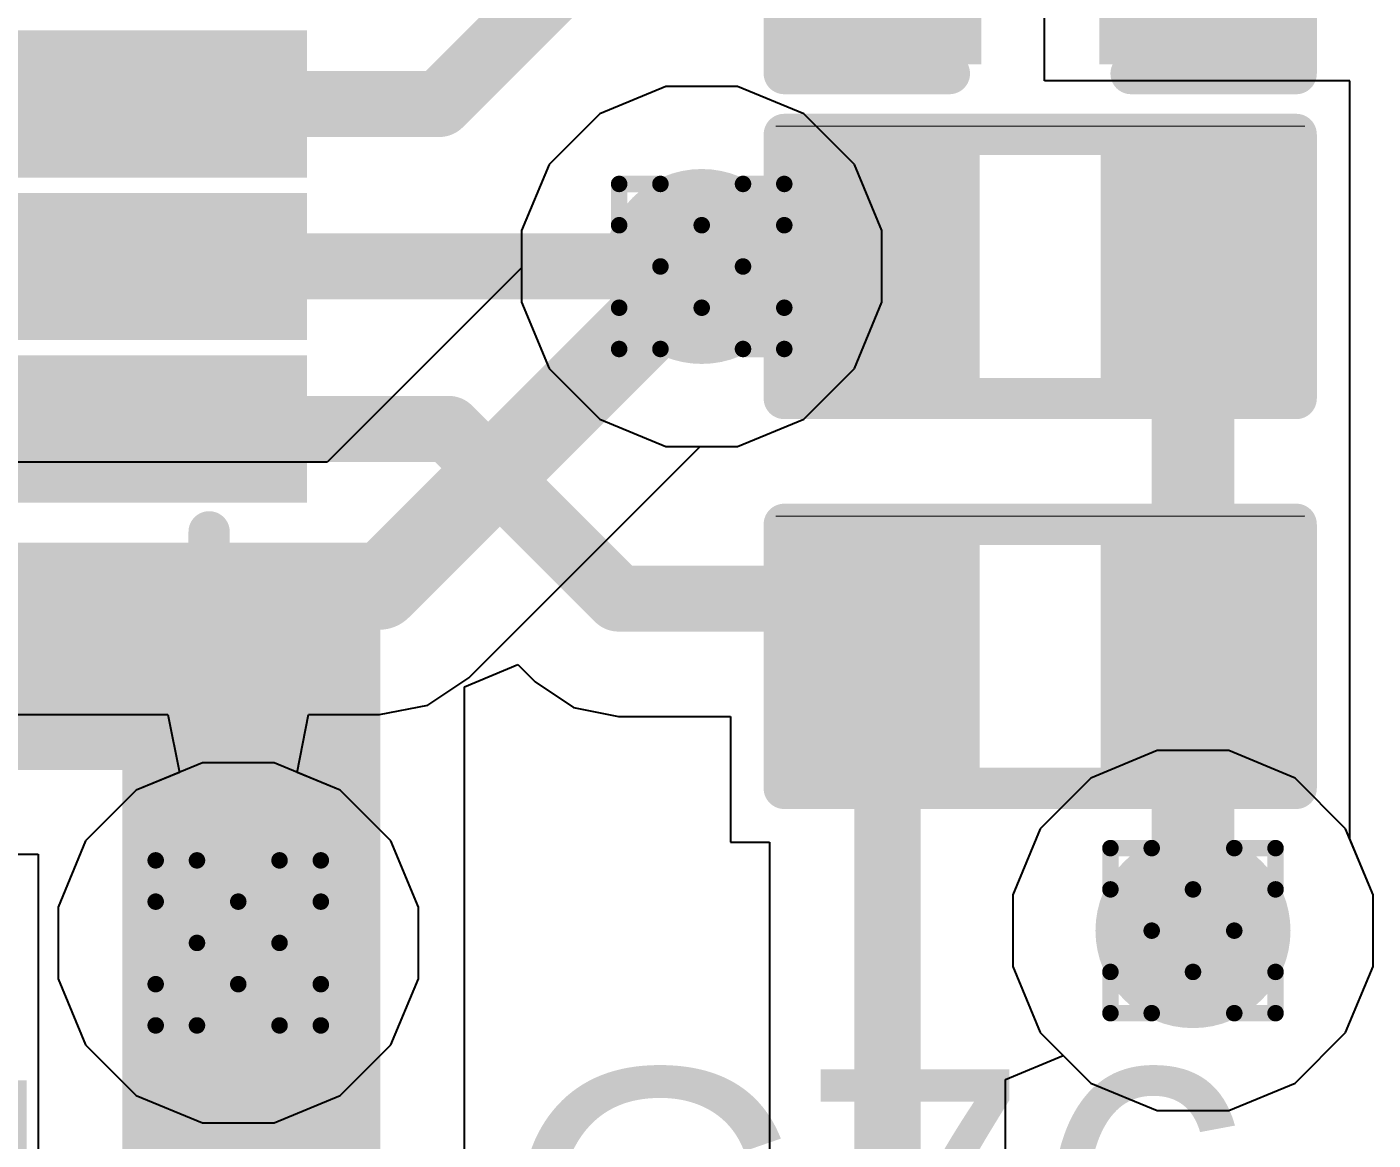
# Model space of a CAD drawing. Header units: inches. Extents: x -11 to 5379, y 0 to 5429.
# Drawn here: x 128.359 to 132.5, y 20.532 to 23.959 of the extents above; entities that cross this region are included whole.
import ezdxf

# ---------------------------------------------------------------- set-up
doc = ezdxf.new("R2010")
doc.units = ezdxf.units.IN
for name, color, linetype in [('Bottom Layer', 5, 'Continuous'), ('Drill Drawing', 1, 'Continuous'), ('GND', 16, 'Continuous'), ('PWR', 76, 'Continuous'), ('Top Layer', 1, 'Continuous'), ('Top Overlay', 2, 'Continuous'), ('Top Paste', 8, 'Continuous'), ('Top Solder', 216, 'Continuous'), ('Via Holes', 16, 'Continuous')]:
    doc.layers.add(name, color=color, linetype=linetype)
doc.styles.add('Arial', font='', dxfattribs={"height": 0.2})
doc.styles.get('Arial').set_extended_font_data('Arial')

# ---------------------------------------------------------------- blocks, each defined once
blk = doc.blocks.new('C___0402_43')
at = {"layer": 'Top Layer'}
for points in [[(-0.6985, -0.3175), (-0.6985, 0.3175), (-0.2413, 0.3175), (-0.2413, -0.3175)], [(0.2413, -0.3175), (0.2413, 0.3175), (0.6985, 0.3175), (0.6985, -0.3175)]]:
    blk.add_hatch(color=1, dxfattribs=at).paths.add_polyline_path(points)
at = {"layer": 'Top Paste'}
for points in [[(-0.6985, -0.3175), (-0.6985, 0.3175), (-0.2413, 0.3175), (-0.2413, -0.3175)], [(0.2413, -0.3175), (0.2413, 0.3175), (0.6985, 0.3175), (0.6985, -0.3175)]]:
    blk.add_hatch(color=8, dxfattribs=at).paths.add_polyline_path(points)
at = {"layer": 'Top Solder'}
for points in [[(-0.7585, -0.3775), (-0.7585, 0.3775), (-0.1813, 0.3775), (-0.1813, -0.3775)], [(0.1813, -0.3775), (0.1813, 0.3775), (0.7585, 0.3775), (0.7585, -0.3775)]]:
    blk.add_hatch(color=216, dxfattribs=at).paths.add_polyline_path(points)
at = {"layer": 'Top Overlay'}
for points in [[(-0.2794, 0.4064, 0.127, 0.127, 0), (-0.7874, 0.4064, 0.127, 0.127, 0)], [(-0.7874, 0.4064, 0.127, 0.127, 0), (-0.7874, -0.4064, 0.127, 0.127, 0)], [(0.7874, 0.4064, 0.127, 0.127, 0), (0.2794, 0.4064, 0.127, 0.127, 0)], [(0.7874, 0.4064, 0.127, 0.127, 0), (0.7874, -0.4064, 0.127, 0.127, 0)], [(-0.2794, -0.4064, 0.127, 0.127, 0), (-0.7874, -0.4064, 0.127, 0.127, 0)], [(0.7874, -0.4064, 0.127, 0.127, 0), (0.2794, -0.4064, 0.127, 0.127, 0)]]:
    blk.add_lwpolyline(points, format="xyseb", dxfattribs=at)
for points in [[(-0.8191, 0.4064, 0.0635, 0.0635, 1), (-0.7556, 0.4064, 0.0635, 0.0635, 1)], [(-0.8191, 0.4064, 0.0635, 0.0635, 1), (-0.7556, 0.4064, 0.0635, 0.0635, 1)], [(-0.3111, 0.4064, 0.0635, 0.0635, 1), (-0.2477, 0.4064, 0.0635, 0.0635, 1)], [(0.2477, 0.4064, 0.0635, 0.0635, 1), (0.3111, 0.4064, 0.0635, 0.0635, 1)], [(0.7556, 0.4064, 0.0635, 0.0635, 1), (0.8191, 0.4064, 0.0635, 0.0635, 1)], [(0.7556, 0.4064, 0.0635, 0.0635, 1), (0.8191, 0.4064, 0.0635, 0.0635, 1)], [(-0.8191, -0.4064, 0.0635, 0.0635, 1), (-0.7556, -0.4064, 0.0635, 0.0635, 1)], [(-0.8191, -0.4064, 0.0635, 0.0635, 1), (-0.7556, -0.4064, 0.0635, 0.0635, 1)], [(-0.3111, -0.4064, 0.0635, 0.0635, 1), (-0.2477, -0.4064, 0.0635, 0.0635, 1)], [(0.2477, -0.4064, 0.0635, 0.0635, 1), (0.3111, -0.4064, 0.0635, 0.0635, 1)], [(0.7556, -0.4064, 0.0635, 0.0635, 1), (0.8191, -0.4064, 0.0635, 0.0635, 1)], [(0.7556, -0.4064, 0.0635, 0.0635, 1), (0.8191, -0.4064, 0.0635, 0.0635, 1)]]:
    blk.add_lwpolyline(points, format="xyseb", close=True, dxfattribs=at)
blk = doc.blocks.new('C___0402_44')
at = {"layer": 'Top Layer'}
for points in [[(-0.6985, -0.3175), (-0.6985, 0.3175), (-0.2413, 0.3175), (-0.2413, -0.3175)], [(0.2413, -0.3175), (0.2413, 0.3175), (0.6985, 0.3175), (0.6985, -0.3175)]]:
    blk.add_hatch(color=1, dxfattribs=at).paths.add_polyline_path(points)
at = {"layer": 'Top Paste'}
for points in [[(-0.6985, -0.3175), (-0.6985, 0.3175), (-0.2413, 0.3175), (-0.2413, -0.3175)], [(0.2413, -0.3175), (0.2413, 0.3175), (0.6985, 0.3175), (0.6985, -0.3175)]]:
    blk.add_hatch(color=8, dxfattribs=at).paths.add_polyline_path(points)
at = {"layer": 'Top Solder'}
for points in [[(-0.7585, -0.3775), (-0.7585, 0.3775), (-0.1813, 0.3775), (-0.1813, -0.3775)], [(0.1813, -0.3775), (0.1813, 0.3775), (0.7585, 0.3775), (0.7585, -0.3775)]]:
    blk.add_hatch(color=216, dxfattribs=at).paths.add_polyline_path(points)
at = {"layer": 'Top Overlay'}
for points in [[(-0.7874, 0.4064, 0.127, 0.127, 0), (-0.2794, 0.4064, 0.127, 0.127, 0)], [(-0.7874, -0.4064, 0.127, 0.127, 0), (-0.7874, 0.4064, 0.127, 0.127, 0)], [(0.2794, 0.4064, 0.127, 0.127, 0), (0.7874, 0.4064, 0.127, 0.127, 0)], [(0.7874, -0.4064, 0.127, 0.127, 0), (0.7874, 0.4064, 0.127, 0.127, 0)], [(-0.7874, -0.4064, 0.127, 0.127, 0), (-0.2794, -0.4064, 0.127, 0.127, 0)], [(0.2794, -0.4064, 0.127, 0.127, 0), (0.7874, -0.4064, 0.127, 0.127, 0)]]:
    blk.add_lwpolyline(points, format="xyseb", dxfattribs=at)
for points in [[(-0.8191, 0.4064, 0.0635, 0.0635, 1), (-0.7556, 0.4064, 0.0635, 0.0635, 1)], [(-0.8191, 0.4064, 0.0635, 0.0635, 1), (-0.7556, 0.4064, 0.0635, 0.0635, 1)], [(-0.3111, 0.4064, 0.0635, 0.0635, 1), (-0.2477, 0.4064, 0.0635, 0.0635, 1)], [(0.2477, 0.4064, 0.0635, 0.0635, 1), (0.3111, 0.4064, 0.0635, 0.0635, 1)], [(0.7556, 0.4064, 0.0635, 0.0635, 1), (0.8191, 0.4064, 0.0635, 0.0635, 1)], [(0.7556, 0.4064, 0.0635, 0.0635, 1), (0.8191, 0.4064, 0.0635, 0.0635, 1)], [(-0.8191, -0.4064, 0.0635, 0.0635, 1), (-0.7556, -0.4064, 0.0635, 0.0635, 1)], [(-0.8191, -0.4064, 0.0635, 0.0635, 1), (-0.7556, -0.4064, 0.0635, 0.0635, 1)], [(-0.3111, -0.4064, 0.0635, 0.0635, 1), (-0.2477, -0.4064, 0.0635, 0.0635, 1)], [(0.2477, -0.4064, 0.0635, 0.0635, 1), (0.3111, -0.4064, 0.0635, 0.0635, 1)], [(0.7556, -0.4064, 0.0635, 0.0635, 1), (0.8191, -0.4064, 0.0635, 0.0635, 1)], [(0.7556, -0.4064, 0.0635, 0.0635, 1), (0.8191, -0.4064, 0.0635, 0.0635, 1)]]:
    blk.add_lwpolyline(points, format="xyseb", close=True, dxfattribs=at)
blk = doc.blocks.new('R___0402_50')
at = {"layer": 'Top Layer'}
for points in [[(-0.6985, -0.3175), (-0.6985, 0.3175), (-0.2413, 0.3175), (-0.2413, -0.3175)], [(0.2413, -0.3175), (0.2413, 0.3175), (0.6985, 0.3175), (0.6985, -0.3175)]]:
    blk.add_hatch(color=1, dxfattribs=at).paths.add_polyline_path(points)
at = {"layer": 'Top Paste'}
for points in [[(-0.6985, -0.3175), (-0.6985, 0.3175), (-0.2413, 0.3175), (-0.2413, -0.3175)], [(0.2413, -0.3175), (0.2413, 0.3175), (0.6985, 0.3175), (0.6985, -0.3175)]]:
    blk.add_hatch(color=8, dxfattribs=at).paths.add_polyline_path(points)
at = {"layer": 'Top Solder'}
for points in [[(-0.7535, -0.3725), (-0.7535, 0.3725), (-0.1863, 0.3725), (-0.1863, -0.3725)], [(0.1863, -0.3725), (0.1863, 0.3725), (0.7535, 0.3725), (0.7535, -0.3725)]]:
    blk.add_hatch(color=216, dxfattribs=at).paths.add_polyline_path(points)
at = {"layer": 'Top Overlay'}
for points in [[(0.7874, 0.4064, 0.127, 0.127, 0), (-0.7874, 0.4064, 0.127, 0.127, 0)], [(-0.7874, 0.4064, 0.127, 0.127, 0), (-0.7874, -0.4064, 0.127, 0.127, 0)], [(0.7874, 0.4064, 0.127, 0.127, 0), (0.7874, -0.4064, 0.127, 0.127, 0)], [(0.7874, -0.4064, 0.127, 0.127, 0), (-0.7874, -0.4064, 0.127, 0.127, 0)], [(0.8128, -0.4318, 0.00323, 0.00323, 0), (-0.8128, -0.4318, 0.00323, 0.00323, 0)]]:
    blk.add_lwpolyline(points, format="xyseb", dxfattribs=at)
for points in [[(-0.8191, 0.4064, 0.0635, 0.0635, 1), (-0.7556, 0.4064, 0.0635, 0.0635, 1)], [(-0.8191, 0.4064, 0.0635, 0.0635, 1), (-0.7556, 0.4064, 0.0635, 0.0635, 1)], [(0.7556, 0.4064, 0.0635, 0.0635, 1), (0.8191, 0.4064, 0.0635, 0.0635, 1)], [(0.7556, 0.4064, 0.0635, 0.0635, 1), (0.8191, 0.4064, 0.0635, 0.0635, 1)], [(-0.8191, -0.4064, 0.0635, 0.0635, 1), (-0.7556, -0.4064, 0.0635, 0.0635, 1)], [(-0.8191, -0.4064, 0.0635, 0.0635, 1), (-0.7556, -0.4064, 0.0635, 0.0635, 1)], [(0.7556, -0.4064, 0.0635, 0.0635, 1), (0.8191, -0.4064, 0.0635, 0.0635, 1)], [(0.7556, -0.4064, 0.0635, 0.0635, 1), (0.8191, -0.4064, 0.0635, 0.0635, 1)], [(-0.8136, -0.4318, 0.00161, 0.00161, 1), (-0.812, -0.4318, 0.00161, 0.00161, 1)], [(0.812, -0.4318, 0.00161, 0.00161, 1), (0.8136, -0.4318, 0.00161, 0.00161, 1)]]:
    blk.add_lwpolyline(points, format="xyseb", close=True, dxfattribs=at)
blk = doc.blocks.new('R___0402_52')
at = {"layer": 'Top Layer'}
for points in [[(-0.6985, -0.3175), (-0.6985, 0.3175), (-0.2413, 0.3175), (-0.2413, -0.3175)], [(0.2413, -0.3175), (0.2413, 0.3175), (0.6985, 0.3175), (0.6985, -0.3175)]]:
    blk.add_hatch(color=1, dxfattribs=at).paths.add_polyline_path(points)
at = {"layer": 'Top Paste'}
for points in [[(-0.6985, -0.3175), (-0.6985, 0.3175), (-0.2413, 0.3175), (-0.2413, -0.3175)], [(0.2413, -0.3175), (0.2413, 0.3175), (0.6985, 0.3175), (0.6985, -0.3175)]]:
    blk.add_hatch(color=8, dxfattribs=at).paths.add_polyline_path(points)
at = {"layer": 'Top Solder'}
for points in [[(-0.7535, -0.3725), (-0.7535, 0.3725), (-0.1863, 0.3725), (-0.1863, -0.3725)], [(0.1863, -0.3725), (0.1863, 0.3725), (0.7535, 0.3725), (0.7535, -0.3725)]]:
    blk.add_hatch(color=216, dxfattribs=at).paths.add_polyline_path(points)
at = {"layer": 'Top Overlay'}
for points in [[(0.7874, 0.4064, 0.127, 0.127, 0), (-0.7874, 0.4064, 0.127, 0.127, 0)], [(-0.7874, 0.4064, 0.127, 0.127, 0), (-0.7874, -0.4064, 0.127, 0.127, 0)], [(0.7874, 0.4064, 0.127, 0.127, 0), (0.7874, -0.4064, 0.127, 0.127, 0)], [(0.7874, -0.4064, 0.127, 0.127, 0), (-0.7874, -0.4064, 0.127, 0.127, 0)], [(0.8128, -0.4318, 0.00323, 0.00323, 0), (-0.8128, -0.4318, 0.00323, 0.00323, 0)]]:
    blk.add_lwpolyline(points, format="xyseb", dxfattribs=at)
for points in [[(-0.8191, 0.4064, 0.0635, 0.0635, 1), (-0.7556, 0.4064, 0.0635, 0.0635, 1)], [(-0.8191, 0.4064, 0.0635, 0.0635, 1), (-0.7556, 0.4064, 0.0635, 0.0635, 1)], [(0.7556, 0.4064, 0.0635, 0.0635, 1), (0.8191, 0.4064, 0.0635, 0.0635, 1)], [(0.7556, 0.4064, 0.0635, 0.0635, 1), (0.8191, 0.4064, 0.0635, 0.0635, 1)], [(-0.8191, -0.4064, 0.0635, 0.0635, 1), (-0.7556, -0.4064, 0.0635, 0.0635, 1)], [(-0.8191, -0.4064, 0.0635, 0.0635, 1), (-0.7556, -0.4064, 0.0635, 0.0635, 1)], [(0.7556, -0.4064, 0.0635, 0.0635, 1), (0.8191, -0.4064, 0.0635, 0.0635, 1)], [(0.7556, -0.4064, 0.0635, 0.0635, 1), (0.8191, -0.4064, 0.0635, 0.0635, 1)], [(-0.8136, -0.4318, 0.00161, 0.00161, 1), (-0.812, -0.4318, 0.00161, 0.00161, 1)], [(0.812, -0.4318, 0.00161, 0.00161, 1), (0.8136, -0.4318, 0.00161, 0.00161, 1)]]:
    blk.add_lwpolyline(points, format="xyseb", close=True, dxfattribs=at)
blk = doc.blocks.new('16_QFN__3_3___61')
at = {"layer": 'Top Layer'}
for points in [[(-0.875, 1.8), (-0.625, 1.8), (-0.625, 1.1), (-0.875, 1.1)], [(-0.375, 1.8), (-0.125, 1.8), (-0.125, 1.1), (-0.375, 1.1)], [(0.125, 1.8), (0.375, 1.8), (0.375, 1.1), (0.125, 1.1)], [(0.625, 1.8), (0.875, 1.8), (0.875, 1.1), (0.625, 1.1)], [(-1.1, 0.875), (-1.1, 0.625), (-1.8, 0.625), (-1.8, 0.875)], [(1.8, 0.875), (1.8, 0.625), (1.1, 0.625), (1.1, 0.875)], [(-0.85, 0.85), (0.85, 0.85), (0.85, -0.85), (-0.85, -0.85)], [(-1.1, 0.375), (-1.1, 0.125), (-1.8, 0.125), (-1.8, 0.375)], [(1.8, 0.375), (1.8, 0.125), (1.1, 0.125), (1.1, 0.375)], [(-1.1, -0.125), (-1.1, -0.375), (-1.8, -0.375), (-1.8, -0.125)], [(1.8, -0.125), (1.8, -0.375), (1.1, -0.375), (1.1, -0.125)], [(-1.1, -0.625), (-1.1, -0.875), (-1.8, -0.875), (-1.8, -0.625)], [(1.8, -0.625), (1.8, -0.875), (1.1, -0.875), (1.1, -0.625)], [(-0.875, -1.1), (-0.625, -1.1), (-0.625, -1.8), (-0.875, -1.8)], [(-0.375, -1.1), (-0.125, -1.1), (-0.125, -1.8), (-0.375, -1.8)], [(0.125, -1.1), (0.375, -1.1), (0.375, -1.8), (0.125, -1.8)], [(0.625, -1.1), (0.875, -1.1), (0.875, -1.8), (0.625, -1.8)]]:
    blk.add_hatch(color=1, dxfattribs=at).paths.add_polyline_path(points)
at = {"layer": 'Top Paste'}
for points in [[(-0.875, 1.8), (-0.625, 1.8), (-0.625, 1.1), (-0.875, 1.1)], [(-0.375, 1.8), (-0.125, 1.8), (-0.125, 1.1), (-0.375, 1.1)], [(0.125, 1.8), (0.375, 1.8), (0.375, 1.1), (0.125, 1.1)], [(0.625, 1.8), (0.875, 1.8), (0.875, 1.1), (0.625, 1.1)], [(-1.1, 0.875), (-1.1, 0.625), (-1.8, 0.625), (-1.8, 0.875)], [(1.8, 0.875), (1.8, 0.625), (1.1, 0.625), (1.1, 0.875)], [(-0.85, 0.85), (0.85, 0.85), (0.85, -0.85), (-0.85, -0.85)], [(-1.1, 0.375), (-1.1, 0.125), (-1.8, 0.125), (-1.8, 0.375)], [(1.8, 0.375), (1.8, 0.125), (1.1, 0.125), (1.1, 0.375)], [(-1.1, -0.125), (-1.1, -0.375), (-1.8, -0.375), (-1.8, -0.125)], [(1.8, -0.125), (1.8, -0.375), (1.1, -0.375), (1.1, -0.125)], [(-1.1, -0.625), (-1.1, -0.875), (-1.8, -0.875), (-1.8, -0.625)], [(1.8, -0.625), (1.8, -0.875), (1.1, -0.875), (1.1, -0.625)], [(-0.875, -1.1), (-0.625, -1.1), (-0.625, -1.8), (-0.875, -1.8)], [(-0.375, -1.1), (-0.125, -1.1), (-0.125, -1.8), (-0.375, -1.8)], [(0.125, -1.1), (0.375, -1.1), (0.375, -1.8), (0.125, -1.8)], [(0.625, -1.1), (0.875, -1.1), (0.875, -1.8), (0.625, -1.8)]]:
    blk.add_hatch(color=8, dxfattribs=at).paths.add_polyline_path(points)
at = {"layer": 'Top Solder'}
for points in [[(-0.9766, 1.9016), (-0.5234, 1.9016), (-0.5234, 0.9984), (-0.9766, 0.9984)], [(-0.4766, 1.9016), (-0.0234, 1.9016), (-0.0234, 0.9984), (-0.4766, 0.9984)], [(0.0234, 1.9016), (0.4766, 1.9016), (0.4766, 0.9984), (0.0234, 0.9984)], [(0.5234, 1.9016), (0.9766, 1.9016), (0.9766, 0.9984), (0.5234, 0.9984)], [(-0.9984, 0.9766), (-0.9984, 0.5234), (-1.9016, 0.5234), (-1.9016, 0.9766)], [(1.9016, 0.9766), (1.9016, 0.5234), (0.9984, 0.5234), (0.9984, 0.9766)], [(-0.9516, 0.9516), (0.9516, 0.9516), (0.9516, -0.9516), (-0.9516, -0.9516)], [(-0.9984, 0.4766), (-0.9984, 0.0234), (-1.9016, 0.0234), (-1.9016, 0.4766)], [(1.9016, 0.4766), (1.9016, 0.0234), (0.9984, 0.0234), (0.9984, 0.4766)], [(-0.9984, -0.0234), (-0.9984, -0.4766), (-1.9016, -0.4766), (-1.9016, -0.0234)], [(1.9016, -0.0234), (1.9016, -0.4766), (0.9984, -0.4766), (0.9984, -0.0234)], [(-0.9984, -0.5234), (-0.9984, -0.9766), (-1.9016, -0.9766), (-1.9016, -0.5234)], [(1.9016, -0.5234), (1.9016, -0.9766), (0.9984, -0.9766), (0.9984, -0.5234)], [(-0.9766, -0.9984), (-0.5234, -0.9984), (-0.5234, -1.9016), (-0.9766, -1.9016)], [(-0.4766, -0.9984), (-0.0234, -0.9984), (-0.0234, -1.9016), (-0.4766, -1.9016)], [(0.0234, -0.9984), (0.4766, -0.9984), (0.4766, -1.9016), (0.0234, -1.9016)], [(0.5234, -0.9984), (0.9766, -0.9984), (0.9766, -1.9016), (0.5234, -1.9016)]]:
    blk.add_hatch(color=216, dxfattribs=at).paths.add_polyline_path(points)
at = {"layer": 'Top Overlay'}
for points in [[(-1.0668, 1.6002, 0.127, 0.127, 0), (-1.6002, 1.6002, 0.127, 0.127, 0)], [(-1.6002, 1.0668, 0.127, 0.127, 0), (-1.6002, 1.6002, 0.127, 0.127, 0)], [(1.6002, 1.6002, 0.127, 0.127, 0), (1.0668, 1.6002, 0.127, 0.127, 0)], [(1.6002, 1.0668, 0.127, 0.127, 0), (1.6002, 1.6002, 0.127, 0.127, 0)], [(-2.0828, 0.635, 0.127, 0.127, 0), (-2.0828, 0.889, 0.127, 0.127, 0)], [(-1.9558, 0.762, 0.127, 0.127, 0), (-2.0828, 0.889, 0.127, 0.127, 0)], [(-2.0828, 0.635, 0.127, 0.127, 0), (-1.9558, 0.762, 0.127, 0.127, 0)], [(-1.6002, -1.6002, 0.127, 0.127, 0), (-1.6002, -1.0668, 0.127, 0.127, 0)], [(1.6002, -1.6002, 0.127, 0.127, 0), (1.6002, -1.0668, 0.127, 0.127, 0)], [(-1.0668, -1.6002, 0.127, 0.127, 0), (-1.6002, -1.6002, 0.127, 0.127, 0)], [(1.6002, -1.6002, 0.127, 0.127, 0), (1.0668, -1.6002, 0.127, 0.127, 0)]]:
    blk.add_lwpolyline(points, format="xyseb", dxfattribs=at)
for points in [[(-1.632, 1.6002, 0.0635, 0.0635, 1), (-1.5684, 1.6002, 0.0635, 0.0635, 1)], [(-1.632, 1.6002, 0.0635, 0.0635, 1), (-1.5684, 1.6002, 0.0635, 0.0635, 1)], [(-1.0985, 1.6002, 0.0635, 0.0635, 1), (-1.0351, 1.6002, 0.0635, 0.0635, 1)], [(1.035, 1.6002, 0.0635, 0.0635, 1), (1.0985, 1.6002, 0.0635, 0.0635, 1)], [(1.5684, 1.6002, 0.0635, 0.0635, 1), (1.6319, 1.6002, 0.0635, 0.0635, 1)], [(1.5684, 1.6002, 0.0635, 0.0635, 1), (1.6319, 1.6002, 0.0635, 0.0635, 1)], [(-1.632, 1.0668, 0.0635, 0.0635, 1), (-1.5684, 1.0668, 0.0635, 0.0635, 1)], [(1.5684, 1.0668, 0.0635, 0.0635, 1), (1.6319, 1.0668, 0.0635, 0.0635, 1)], [(-2.1145, 0.889, 0.0635, 0.0635, 1), (-2.0511, 0.889, 0.0635, 0.0635, 1)], [(-2.1145, 0.889, 0.0635, 0.0635, 1), (-2.0511, 0.889, 0.0635, 0.0635, 1)], [(-1.9875, 0.762, 0.0635, 0.0635, 1), (-1.9241, 0.762, 0.0635, 0.0635, 1)], [(-1.9875, 0.762, 0.0635, 0.0635, 1), (-1.9241, 0.762, 0.0635, 0.0635, 1)], [(-2.1145, 0.635, 0.0635, 0.0635, 1), (-2.0511, 0.635, 0.0635, 0.0635, 1)], [(-2.1145, 0.635, 0.0635, 0.0635, 1), (-2.0511, 0.635, 0.0635, 0.0635, 1)], [(-1.632, -1.0668, 0.0635, 0.0635, 1), (-1.5684, -1.0668, 0.0635, 0.0635, 1)], [(1.5684, -1.0668, 0.0635, 0.0635, 1), (1.6319, -1.0668, 0.0635, 0.0635, 1)], [(-1.632, -1.6002, 0.0635, 0.0635, 1), (-1.5684, -1.6002, 0.0635, 0.0635, 1)], [(-1.632, -1.6002, 0.0635, 0.0635, 1), (-1.5684, -1.6002, 0.0635, 0.0635, 1)], [(-1.0985, -1.6002, 0.0635, 0.0635, 1), (-1.0351, -1.6002, 0.0635, 0.0635, 1)], [(1.035, -1.6002, 0.0635, 0.0635, 1), (1.0985, -1.6002, 0.0635, 0.0635, 1)], [(1.5684, -1.6002, 0.0635, 0.0635, 1), (1.6319, -1.6002, 0.0635, 0.0635, 1)], [(1.5684, -1.6002, 0.0635, 0.0635, 1), (1.6319, -1.6002, 0.0635, 0.0635, 1)]]:
    blk.add_lwpolyline(points, format="xyseb", close=True, dxfattribs=at)

msp = doc.modelspace()

# ---------------------------------------------------------------- hatches: boundary and pattern name
at = {"layer": 'Bottom Layer'}
h = msp.add_hatch(color=5, dxfattribs=at)
edge = h.paths.add_edge_path()
edge.add_arc((130.4346, 23.2212), 0.3, 0, 360)
h = msp.add_hatch(color=5, dxfattribs=at)
edge = h.paths.add_edge_path()
edge.add_arc((131.9459, 21.1769), 0.3, 0, 360)
h = msp.add_hatch(color=5, dxfattribs=at)
edge = h.paths.add_edge_path()
edge.add_arc((129.0089, 21.1392), 0.3, 0, 360)
at = {"layer": 'GND'}
h = msp.add_hatch(color=16, dxfattribs=at)
edge = h.paths.add_edge_path()
edge.add_arc((130.4346, 23.2212), 0.3, 0, 360)
h = msp.add_hatch(color=16, dxfattribs=at)
edge = h.paths.add_edge_path()
edge.add_arc((131.9459, 21.1769), 0.3, 0, 360)
h = msp.add_hatch(color=16, dxfattribs=at)
edge = h.paths.add_edge_path()
edge.add_arc((129.0089, 21.1392), 0.3, 0, 360)
at = {"layer": 'PWR'}
h = msp.add_hatch(color=76, dxfattribs=at)
edge = h.paths.add_edge_path()
edge.add_arc((130.4346, 23.2212), 0.3, 0, 360)
h = msp.add_hatch(color=76, dxfattribs=at)
edge = h.paths.add_edge_path()
edge.add_arc((131.9459, 21.1769), 0.3, 0, 360)
h = msp.add_hatch(color=76, dxfattribs=at)
edge = h.paths.add_edge_path()
edge.add_arc((129.0089, 21.1392), 0.3, 0, 360)
at = {"layer": 'Top Layer'}
h = msp.add_hatch(color=1, dxfattribs=at)
edge = h.paths.add_edge_path()
edge.add_arc((130.4346, 23.2212), 0.3, 0, 360)
for points in [[(127.9441, 21.6712), (129.4458, 21.6712), (129.4458, 22.3712), (127.9441, 22.3712)], [(128.6522, 19.0074), (129.4458, 19.0074), (129.4458, 22.3712), (128.6522, 22.3712)]]:
    msp.add_hatch(color=1, dxfattribs=at).paths.add_polyline_path(points)
h = msp.add_hatch(color=1, dxfattribs=at)
edge = h.paths.add_edge_path()
edge.add_arc((131.9459, 21.1769), 0.3, 0, 360)
h = msp.add_hatch(color=1, dxfattribs=at)
edge = h.paths.add_edge_path()
edge.add_arc((129.0089, 21.1392), 0.3, 0, 360)
at = {"layer": 'Via Holes'}
h = msp.add_hatch(color=7, dxfattribs=at)
edge = h.paths.add_edge_path()
edge.add_arc((130.4346, 23.2212), 0.15, 0, 360)
h = msp.add_hatch(color=7, dxfattribs=at)
edge = h.paths.add_edge_path()
edge.add_arc((131.9459, 21.1769), 0.15, 0, 360)
h = msp.add_hatch(color=7, dxfattribs=at)
edge = h.paths.add_edge_path()
edge.add_arc((129.0089, 21.1392), 0.15, 0, 360)

# ---------------------------------------------------------------- linework, layer by layer
at = {"layer": 'Bottom Layer'}
for p, q in [((130.3244, 23.7752), (130.1208, 23.6909)), ((130.5448, 23.7752), (130.3244, 23.7752)), ((130.7484, 23.6909), (130.5448, 23.7752)), ((130.1208, 23.6909), (129.9649, 23.535)), ((130.9042, 23.535), (130.7484, 23.6909)), ((129.9649, 23.535), (129.8806, 23.3314)), ((130.9886, 23.3314), (130.9042, 23.535)), ((129.8806, 23.3314), (129.8806, 23.2166)), ((130.9886, 23.111), (130.9886, 23.3314)), ((129.8806, 23.2166), (129.2826, 22.6186)), ((130.9042, 22.9074), (130.9886, 23.111)), ((130.7484, 22.7516), (130.9042, 22.9074)), ((130.5448, 22.6672), (130.7484, 22.7516)), ((129.7182, 21.9555), (130.43, 22.6672)), ((130.43, 22.6672), (130.5448, 22.6672)), ((129.2826, 22.6186), (126.1663, 22.6186)), ((129.5922, 21.8713), (129.7182, 21.9555)), ((129.4435, 21.8417), (129.5922, 21.8713)), ((126.3272, 21.8417), (128.7926, 21.8417)), ((128.7926, 21.8417), (128.8279, 21.6639)), ((129.1898, 21.6639), (129.2252, 21.8417)), ((129.2252, 21.8417), (129.4435, 21.8417)), ((131.8357, 21.7309), (131.6321, 21.6465)), ((132.0561, 21.7309), (131.8357, 21.7309)), ((132.2597, 21.6465), (132.0561, 21.7309)), ((128.8279, 21.6639), (128.6951, 21.6089)), ((129.3227, 21.6089), (129.1898, 21.6639)), ((131.6321, 21.6465), (131.4762, 21.4907)), ((132.4155, 21.4907), (132.2597, 21.6465)), ((128.6951, 21.6089), (128.5392, 21.453)), ((129.4785, 21.453), (129.3227, 21.6089)), ((128.5392, 21.453), (128.4549, 21.2494)), ((129.5629, 21.2494), (129.4785, 21.453)), ((131.4762, 21.4907), (131.3919, 21.2871)), ((132.4999, 21.2871), (132.4155, 21.4907)), ((131.3919, 21.2871), (131.3919, 21.0667)), ((132.4999, 21.0667), (132.4999, 21.2871)), ((128.4549, 21.2494), (128.4549, 21.029)), ((129.5629, 21.029), (129.5629, 21.2494)), ((131.3919, 21.0667), (131.4762, 20.863)), ((132.4155, 20.863), (132.4999, 21.0667)), ((128.4549, 21.029), (128.5392, 20.8254)), ((129.4785, 20.8254), (129.5629, 21.029)), ((131.4762, 20.863), (131.6321, 20.7072)), ((132.2597, 20.7072), (132.4155, 20.863)), ((128.5392, 20.8254), (128.6951, 20.6696)), ((129.3227, 20.6696), (129.4785, 20.8254)), ((131.6321, 20.7072), (131.8357, 20.6229)), ((132.0561, 20.6229), (132.2597, 20.7072)), ((128.6951, 20.6696), (128.8987, 20.5852)), ((129.1191, 20.5852), (129.3227, 20.6696)), ((131.8357, 20.6229), (132.0561, 20.6229)), ((128.8987, 20.5852), (129.1191, 20.5852))]:
    msp.add_line(p, q, dxfattribs=at)
for points in [[(129.4435, 22.2302, 0.254, 0.254, 0), (130.4346, 23.2212, 0.254, 0.254, 0)], [(126.1663, 22.2302, 0.254, 0.254, 0), (129.4435, 22.2302, 0.254, 0.254, 0)]]:
    msp.add_lwpolyline(points, format="xyseb", dxfattribs=at)
for points in [[(130.3711, 23.2212, 0.127, 0.127, 1), (130.4981, 23.2212, 0.127, 0.127, 1)], [(129.38, 22.2302, 0.127, 0.127, 1), (129.507, 22.2302, 0.127, 0.127, 1)], [(129.38, 22.2302, 0.127, 0.127, 1), (129.507, 22.2302, 0.127, 0.127, 1)]]:
    msp.add_lwpolyline(points, format="xyseb", close=True, dxfattribs=at)
at = {"layer": 'Drill Drawing'}
for points in [[(130.1806, 23.3482, 0.0508, 0.0508, 0), (130.1806, 23.4752, 0.0508, 0.0508, 0)], [(130.1806, 23.4752, 0.0508, 0.0508, 0), (130.3076, 23.4752, 0.0508, 0.0508, 0)], [(130.3076, 23.4752, 0.0508, 0.0508, 0), (130.4346, 23.3482, 0.0508, 0.0508, 0)], [(130.4346, 23.3482, 0.0508, 0.0508, 0), (130.5616, 23.4752, 0.0508, 0.0508, 0)], [(130.5616, 23.4752, 0.0508, 0.0508, 0), (130.6886, 23.4752, 0.0508, 0.0508, 0)], [(130.6886, 23.3482, 0.0508, 0.0508, 0), (130.6886, 23.4752, 0.0508, 0.0508, 0)], [(130.1806, 23.3482, 0.0508, 0.0508, 0), (130.3076, 23.2212, 0.0508, 0.0508, 0)], [(130.5616, 23.2212, 0.0508, 0.0508, 0), (130.6886, 23.3482, 0.0508, 0.0508, 0)], [(130.1806, 23.0942, 0.0508, 0.0508, 0), (130.3076, 23.2212, 0.0508, 0.0508, 0)], [(130.5616, 23.2212, 0.0508, 0.0508, 0), (130.6886, 23.0942, 0.0508, 0.0508, 0)], [(130.1806, 22.9672, 0.0508, 0.0508, 0), (130.1806, 23.0942, 0.0508, 0.0508, 0)], [(130.3076, 22.9672, 0.0508, 0.0508, 0), (130.4346, 23.0942, 0.0508, 0.0508, 0)], [(130.4346, 23.0942, 0.0508, 0.0508, 0), (130.5616, 22.9672, 0.0508, 0.0508, 0)], [(130.6886, 22.9672, 0.0508, 0.0508, 0), (130.6886, 23.0942, 0.0508, 0.0508, 0)], [(130.1806, 22.9672, 0.0508, 0.0508, 0), (130.3076, 22.9672, 0.0508, 0.0508, 0)], [(130.5616, 22.9672, 0.0508, 0.0508, 0), (130.6886, 22.9672, 0.0508, 0.0508, 0)], [(131.6919, 21.3039, 0.0508, 0.0508, 0), (131.6919, 21.4309, 0.0508, 0.0508, 0)], [(131.6919, 21.4309, 0.0508, 0.0508, 0), (131.8189, 21.4309, 0.0508, 0.0508, 0)], [(131.8189, 21.4309, 0.0508, 0.0508, 0), (131.9459, 21.3039, 0.0508, 0.0508, 0)], [(131.9459, 21.3039, 0.0508, 0.0508, 0), (132.0729, 21.4309, 0.0508, 0.0508, 0)], [(132.0729, 21.4309, 0.0508, 0.0508, 0), (132.1999, 21.4309, 0.0508, 0.0508, 0)], [(132.1999, 21.3039, 0.0508, 0.0508, 0), (132.1999, 21.4309, 0.0508, 0.0508, 0)], [(128.7549, 21.2662, 0.0508, 0.0508, 0), (128.7549, 21.3932, 0.0508, 0.0508, 0)], [(128.7549, 21.3932, 0.0508, 0.0508, 0), (128.8819, 21.3932, 0.0508, 0.0508, 0)], [(128.8819, 21.3932, 0.0508, 0.0508, 0), (129.0089, 21.2662, 0.0508, 0.0508, 0)], [(129.0089, 21.2662, 0.0508, 0.0508, 0), (129.1359, 21.3932, 0.0508, 0.0508, 0)], [(129.1359, 21.3932, 0.0508, 0.0508, 0), (129.2629, 21.3932, 0.0508, 0.0508, 0)], [(129.2629, 21.2662, 0.0508, 0.0508, 0), (129.2629, 21.3932, 0.0508, 0.0508, 0)], [(131.6919, 21.3039, 0.0508, 0.0508, 0), (131.8189, 21.1769, 0.0508, 0.0508, 0)], [(132.0729, 21.1769, 0.0508, 0.0508, 0), (132.1999, 21.3039, 0.0508, 0.0508, 0)], [(128.7549, 21.2662, 0.0508, 0.0508, 0), (128.8819, 21.1392, 0.0508, 0.0508, 0)], [(129.1359, 21.1392, 0.0508, 0.0508, 0), (129.2629, 21.2662, 0.0508, 0.0508, 0)], [(128.7549, 21.0122, 0.0508, 0.0508, 0), (128.8819, 21.1392, 0.0508, 0.0508, 0)], [(129.1359, 21.1392, 0.0508, 0.0508, 0), (129.2629, 21.0122, 0.0508, 0.0508, 0)], [(131.6919, 21.0499, 0.0508, 0.0508, 0), (131.8189, 21.1769, 0.0508, 0.0508, 0)], [(132.0729, 21.1769, 0.0508, 0.0508, 0), (132.1999, 21.0499, 0.0508, 0.0508, 0)], [(128.7549, 20.8852, 0.0508, 0.0508, 0), (128.7549, 21.0122, 0.0508, 0.0508, 0)], [(128.8819, 20.8852, 0.0508, 0.0508, 0), (129.0089, 21.0122, 0.0508, 0.0508, 0)], [(129.0089, 21.0122, 0.0508, 0.0508, 0), (129.1359, 20.8852, 0.0508, 0.0508, 0)], [(129.2629, 20.8852, 0.0508, 0.0508, 0), (129.2629, 21.0122, 0.0508, 0.0508, 0)], [(131.6919, 20.9229, 0.0508, 0.0508, 0), (131.6919, 21.0499, 0.0508, 0.0508, 0)], [(131.8189, 20.9229, 0.0508, 0.0508, 0), (131.9459, 21.0499, 0.0508, 0.0508, 0)], [(131.9459, 21.0499, 0.0508, 0.0508, 0), (132.0729, 20.9229, 0.0508, 0.0508, 0)], [(132.1999, 20.9229, 0.0508, 0.0508, 0), (132.1999, 21.0499, 0.0508, 0.0508, 0)], [(131.6919, 20.9229, 0.0508, 0.0508, 0), (131.8189, 20.9229, 0.0508, 0.0508, 0)], [(132.0729, 20.9229, 0.0508, 0.0508, 0), (132.1999, 20.9229, 0.0508, 0.0508, 0)], [(128.7549, 20.8852, 0.0508, 0.0508, 0), (128.8819, 20.8852, 0.0508, 0.0508, 0)], [(129.1359, 20.8852, 0.0508, 0.0508, 0), (129.2629, 20.8852, 0.0508, 0.0508, 0)]]:
    msp.add_lwpolyline(points, format="xyseb", dxfattribs=at)
for points in [[(130.1679, 23.4752, 0.0254, 0.0254, 1), (130.1933, 23.4752, 0.0254, 0.0254, 1)], [(130.1679, 23.4752, 0.0254, 0.0254, 1), (130.1933, 23.4752, 0.0254, 0.0254, 1)], [(130.2949, 23.4752, 0.0254, 0.0254, 1), (130.3203, 23.4752, 0.0254, 0.0254, 1)], [(130.2949, 23.4752, 0.0254, 0.0254, 1), (130.3203, 23.4752, 0.0254, 0.0254, 1)], [(130.5489, 23.4752, 0.0254, 0.0254, 1), (130.5743, 23.4752, 0.0254, 0.0254, 1)], [(130.5489, 23.4752, 0.0254, 0.0254, 1), (130.5743, 23.4752, 0.0254, 0.0254, 1)], [(130.6759, 23.4752, 0.0254, 0.0254, 1), (130.7013, 23.4752, 0.0254, 0.0254, 1)], [(130.6759, 23.4752, 0.0254, 0.0254, 1), (130.7013, 23.4752, 0.0254, 0.0254, 1)], [(130.1679, 23.3482, 0.0254, 0.0254, 1), (130.1933, 23.3482, 0.0254, 0.0254, 1)], [(130.1679, 23.3482, 0.0254, 0.0254, 1), (130.1933, 23.3482, 0.0254, 0.0254, 1)], [(130.4219, 23.3482, 0.0254, 0.0254, 1), (130.4473, 23.3482, 0.0254, 0.0254, 1)], [(130.4219, 23.3482, 0.0254, 0.0254, 1), (130.4473, 23.3482, 0.0254, 0.0254, 1)], [(130.6759, 23.3482, 0.0254, 0.0254, 1), (130.7013, 23.3482, 0.0254, 0.0254, 1)], [(130.6759, 23.3482, 0.0254, 0.0254, 1), (130.7013, 23.3482, 0.0254, 0.0254, 1)], [(130.2949, 23.2212, 0.0254, 0.0254, 1), (130.3203, 23.2212, 0.0254, 0.0254, 1)], [(130.2949, 23.2212, 0.0254, 0.0254, 1), (130.3203, 23.2212, 0.0254, 0.0254, 1)], [(130.5489, 23.2212, 0.0254, 0.0254, 1), (130.5743, 23.2212, 0.0254, 0.0254, 1)], [(130.5489, 23.2212, 0.0254, 0.0254, 1), (130.5743, 23.2212, 0.0254, 0.0254, 1)], [(130.1679, 23.0942, 0.0254, 0.0254, 1), (130.1933, 23.0942, 0.0254, 0.0254, 1)], [(130.1679, 23.0942, 0.0254, 0.0254, 1), (130.1933, 23.0942, 0.0254, 0.0254, 1)], [(130.4219, 23.0942, 0.0254, 0.0254, 1), (130.4473, 23.0942, 0.0254, 0.0254, 1)], [(130.4219, 23.0942, 0.0254, 0.0254, 1), (130.4473, 23.0942, 0.0254, 0.0254, 1)], [(130.6759, 23.0942, 0.0254, 0.0254, 1), (130.7013, 23.0942, 0.0254, 0.0254, 1)], [(130.6759, 23.0942, 0.0254, 0.0254, 1), (130.7013, 23.0942, 0.0254, 0.0254, 1)], [(130.1679, 22.9672, 0.0254, 0.0254, 1), (130.1933, 22.9672, 0.0254, 0.0254, 1)], [(130.1679, 22.9672, 0.0254, 0.0254, 1), (130.1933, 22.9672, 0.0254, 0.0254, 1)], [(130.2949, 22.9672, 0.0254, 0.0254, 1), (130.3203, 22.9672, 0.0254, 0.0254, 1)], [(130.2949, 22.9672, 0.0254, 0.0254, 1), (130.3203, 22.9672, 0.0254, 0.0254, 1)], [(130.5489, 22.9672, 0.0254, 0.0254, 1), (130.5743, 22.9672, 0.0254, 0.0254, 1)], [(130.5489, 22.9672, 0.0254, 0.0254, 1), (130.5743, 22.9672, 0.0254, 0.0254, 1)], [(130.6759, 22.9672, 0.0254, 0.0254, 1), (130.7013, 22.9672, 0.0254, 0.0254, 1)], [(130.6759, 22.9672, 0.0254, 0.0254, 1), (130.7013, 22.9672, 0.0254, 0.0254, 1)], [(131.6792, 21.4309, 0.0254, 0.0254, 1), (131.7046, 21.4309, 0.0254, 0.0254, 1)], [(131.6792, 21.4309, 0.0254, 0.0254, 1), (131.7046, 21.4309, 0.0254, 0.0254, 1)], [(131.8062, 21.4309, 0.0254, 0.0254, 1), (131.8316, 21.4309, 0.0254, 0.0254, 1)], [(131.8062, 21.4309, 0.0254, 0.0254, 1), (131.8316, 21.4309, 0.0254, 0.0254, 1)], [(132.0602, 21.4309, 0.0254, 0.0254, 1), (132.0856, 21.4309, 0.0254, 0.0254, 1)], [(132.0602, 21.4309, 0.0254, 0.0254, 1), (132.0856, 21.4309, 0.0254, 0.0254, 1)], [(132.1872, 21.4309, 0.0254, 0.0254, 1), (132.2126, 21.4309, 0.0254, 0.0254, 1)], [(132.1872, 21.4309, 0.0254, 0.0254, 1), (132.2126, 21.4309, 0.0254, 0.0254, 1)], [(128.7422, 21.3932, 0.0254, 0.0254, 1), (128.7676, 21.3932, 0.0254, 0.0254, 1)], [(128.7422, 21.3932, 0.0254, 0.0254, 1), (128.7676, 21.3932, 0.0254, 0.0254, 1)], [(128.8692, 21.3932, 0.0254, 0.0254, 1), (128.8946, 21.3932, 0.0254, 0.0254, 1)], [(128.8692, 21.3932, 0.0254, 0.0254, 1), (128.8946, 21.3932, 0.0254, 0.0254, 1)], [(129.1232, 21.3932, 0.0254, 0.0254, 1), (129.1486, 21.3932, 0.0254, 0.0254, 1)], [(129.1232, 21.3932, 0.0254, 0.0254, 1), (129.1486, 21.3932, 0.0254, 0.0254, 1)], [(129.2502, 21.3932, 0.0254, 0.0254, 1), (129.2756, 21.3932, 0.0254, 0.0254, 1)], [(129.2502, 21.3932, 0.0254, 0.0254, 1), (129.2756, 21.3932, 0.0254, 0.0254, 1)], [(131.6792, 21.3039, 0.0254, 0.0254, 1), (131.7046, 21.3039, 0.0254, 0.0254, 1)], [(131.6792, 21.3039, 0.0254, 0.0254, 1), (131.7046, 21.3039, 0.0254, 0.0254, 1)], [(131.9332, 21.3039, 0.0254, 0.0254, 1), (131.9586, 21.3039, 0.0254, 0.0254, 1)], [(131.9332, 21.3039, 0.0254, 0.0254, 1), (131.9586, 21.3039, 0.0254, 0.0254, 1)], [(132.1872, 21.3039, 0.0254, 0.0254, 1), (132.2126, 21.3039, 0.0254, 0.0254, 1)], [(132.1872, 21.3039, 0.0254, 0.0254, 1), (132.2126, 21.3039, 0.0254, 0.0254, 1)], [(128.7422, 21.2662, 0.0254, 0.0254, 1), (128.7676, 21.2662, 0.0254, 0.0254, 1)], [(128.7422, 21.2662, 0.0254, 0.0254, 1), (128.7676, 21.2662, 0.0254, 0.0254, 1)], [(128.9962, 21.2662, 0.0254, 0.0254, 1), (129.0216, 21.2662, 0.0254, 0.0254, 1)], [(128.9962, 21.2662, 0.0254, 0.0254, 1), (129.0216, 21.2662, 0.0254, 0.0254, 1)], [(129.2502, 21.2662, 0.0254, 0.0254, 1), (129.2756, 21.2662, 0.0254, 0.0254, 1)], [(129.2502, 21.2662, 0.0254, 0.0254, 1), (129.2756, 21.2662, 0.0254, 0.0254, 1)], [(128.8692, 21.1392, 0.0254, 0.0254, 1), (128.8946, 21.1392, 0.0254, 0.0254, 1)], [(128.8692, 21.1392, 0.0254, 0.0254, 1), (128.8946, 21.1392, 0.0254, 0.0254, 1)], [(129.1232, 21.1392, 0.0254, 0.0254, 1), (129.1486, 21.1392, 0.0254, 0.0254, 1)], [(129.1232, 21.1392, 0.0254, 0.0254, 1), (129.1486, 21.1392, 0.0254, 0.0254, 1)], [(131.8062, 21.1769, 0.0254, 0.0254, 1), (131.8316, 21.1769, 0.0254, 0.0254, 1)], [(131.8062, 21.1769, 0.0254, 0.0254, 1), (131.8316, 21.1769, 0.0254, 0.0254, 1)], [(132.0602, 21.1769, 0.0254, 0.0254, 1), (132.0856, 21.1769, 0.0254, 0.0254, 1)], [(132.0602, 21.1769, 0.0254, 0.0254, 1), (132.0856, 21.1769, 0.0254, 0.0254, 1)], [(128.7422, 21.0122, 0.0254, 0.0254, 1), (128.7676, 21.0122, 0.0254, 0.0254, 1)], [(128.7422, 21.0122, 0.0254, 0.0254, 1), (128.7676, 21.0122, 0.0254, 0.0254, 1)], [(128.9962, 21.0122, 0.0254, 0.0254, 1), (129.0216, 21.0122, 0.0254, 0.0254, 1)], [(128.9962, 21.0122, 0.0254, 0.0254, 1), (129.0216, 21.0122, 0.0254, 0.0254, 1)], [(129.2502, 21.0122, 0.0254, 0.0254, 1), (129.2756, 21.0122, 0.0254, 0.0254, 1)], [(129.2502, 21.0122, 0.0254, 0.0254, 1), (129.2756, 21.0122, 0.0254, 0.0254, 1)], [(131.6792, 21.0499, 0.0254, 0.0254, 1), (131.7046, 21.0499, 0.0254, 0.0254, 1)], [(131.6792, 21.0499, 0.0254, 0.0254, 1), (131.7046, 21.0499, 0.0254, 0.0254, 1)], [(131.9332, 21.0499, 0.0254, 0.0254, 1), (131.9586, 21.0499, 0.0254, 0.0254, 1)], [(131.9332, 21.0499, 0.0254, 0.0254, 1), (131.9586, 21.0499, 0.0254, 0.0254, 1)], [(132.1872, 21.0499, 0.0254, 0.0254, 1), (132.2126, 21.0499, 0.0254, 0.0254, 1)], [(132.1872, 21.0499, 0.0254, 0.0254, 1), (132.2126, 21.0499, 0.0254, 0.0254, 1)], [(131.6792, 20.9229, 0.0254, 0.0254, 1), (131.7046, 20.9229, 0.0254, 0.0254, 1)], [(131.6792, 20.9229, 0.0254, 0.0254, 1), (131.7046, 20.9229, 0.0254, 0.0254, 1)], [(131.8062, 20.9229, 0.0254, 0.0254, 1), (131.8316, 20.9229, 0.0254, 0.0254, 1)], [(131.8062, 20.9229, 0.0254, 0.0254, 1), (131.8316, 20.9229, 0.0254, 0.0254, 1)], [(132.0602, 20.9229, 0.0254, 0.0254, 1), (132.0856, 20.9229, 0.0254, 0.0254, 1)], [(132.0602, 20.9229, 0.0254, 0.0254, 1), (132.0856, 20.9229, 0.0254, 0.0254, 1)], [(132.1872, 20.9229, 0.0254, 0.0254, 1), (132.2126, 20.9229, 0.0254, 0.0254, 1)], [(132.1872, 20.9229, 0.0254, 0.0254, 1), (132.2126, 20.9229, 0.0254, 0.0254, 1)], [(128.7422, 20.8852, 0.0254, 0.0254, 1), (128.7676, 20.8852, 0.0254, 0.0254, 1)], [(128.7422, 20.8852, 0.0254, 0.0254, 1), (128.7676, 20.8852, 0.0254, 0.0254, 1)], [(128.8692, 20.8852, 0.0254, 0.0254, 1), (128.8946, 20.8852, 0.0254, 0.0254, 1)], [(128.8692, 20.8852, 0.0254, 0.0254, 1), (128.8946, 20.8852, 0.0254, 0.0254, 1)], [(129.1232, 20.8852, 0.0254, 0.0254, 1), (129.1486, 20.8852, 0.0254, 0.0254, 1)], [(129.1232, 20.8852, 0.0254, 0.0254, 1), (129.1486, 20.8852, 0.0254, 0.0254, 1)], [(129.2502, 20.8852, 0.0254, 0.0254, 1), (129.2756, 20.8852, 0.0254, 0.0254, 1)], [(129.2502, 20.8852, 0.0254, 0.0254, 1), (129.2756, 20.8852, 0.0254, 0.0254, 1)]]:
    msp.add_lwpolyline(points, format="xyseb", close=True, dxfattribs=at)
at = {"layer": 'GND'}
for p, q in [((130.3244, 23.7752), (130.1208, 23.6909)), ((130.5448, 23.7752), (130.3244, 23.7752)), ((130.7484, 23.6909), (130.5448, 23.7752)), ((130.1208, 23.6909), (129.9649, 23.535)), ((130.9042, 23.535), (130.7484, 23.6909)), ((129.9649, 23.535), (129.8806, 23.3314)), ((130.9886, 23.3314), (130.9042, 23.535)), ((129.8806, 23.3314), (129.8806, 23.111)), ((130.9886, 23.111), (130.9886, 23.3314)), ((129.8806, 23.111), (129.9649, 22.9074)), ((130.9042, 22.9074), (130.9886, 23.111)), ((129.9649, 22.9074), (130.1208, 22.7516)), ((130.7484, 22.7516), (130.9042, 22.9074)), ((130.1208, 22.7516), (130.3244, 22.6672)), ((130.5448, 22.6672), (130.7484, 22.7516)), ((130.3244, 22.6672), (130.5448, 22.6672)), ((131.8357, 21.7309), (131.6321, 21.6465)), ((132.0561, 21.7309), (131.8357, 21.7309)), ((132.2597, 21.6465), (132.0561, 21.7309)), ((128.8987, 21.6932), (128.6951, 21.6089)), ((129.1191, 21.6932), (128.8987, 21.6932)), ((129.3227, 21.6089), (129.1191, 21.6932)), ((131.6321, 21.6465), (131.4762, 21.4907)), ((132.4155, 21.4907), (132.2597, 21.6465)), ((128.6951, 21.6089), (128.5392, 21.453)), ((129.4785, 21.453), (129.3227, 21.6089)), ((128.5392, 21.453), (128.4549, 21.2494)), ((129.5629, 21.2494), (129.4785, 21.453)), ((131.4762, 21.4907), (131.3919, 21.2871)), ((132.4999, 21.2871), (132.4155, 21.4907)), ((131.3919, 21.2871), (131.3919, 21.0667)), ((132.4999, 21.0667), (132.4999, 21.2871)), ((128.4549, 21.2494), (128.4549, 21.029)), ((129.5629, 21.029), (129.5629, 21.2494)), ((131.3919, 21.0667), (131.4762, 20.863)), ((132.4155, 20.863), (132.4999, 21.0667)), ((128.4549, 21.029), (128.5392, 20.8254)), ((129.4785, 20.8254), (129.5629, 21.029)), ((131.4762, 20.863), (131.6321, 20.7072)), ((132.2597, 20.7072), (132.4155, 20.863)), ((128.5392, 20.8254), (128.6951, 20.6696)), ((129.3227, 20.6696), (129.4785, 20.8254)), ((131.6321, 20.7072), (131.8357, 20.6229)), ((132.0561, 20.6229), (132.2597, 20.7072)), ((128.6951, 20.6696), (128.8987, 20.5852)), ((129.1191, 20.5852), (129.3227, 20.6696)), ((131.8357, 20.6229), (132.0561, 20.6229)), ((128.8987, 20.5852), (129.1191, 20.5852))]:
    msp.add_line(p, q, dxfattribs=at)
at = {"layer": 'PWR'}
for p, q in [((130.3244, 23.7752), (130.1208, 23.6909)), ((130.5448, 23.7752), (130.3244, 23.7752)), ((130.7484, 23.6909), (130.5448, 23.7752)), ((130.1208, 23.6909), (129.9649, 23.535)), ((130.9042, 23.535), (130.7484, 23.6909)), ((129.9649, 23.535), (129.8806, 23.3314)), ((130.9886, 23.3314), (130.9042, 23.535)), ((129.8806, 23.3314), (129.8806, 23.111)), ((130.9886, 23.111), (130.9886, 23.3314)), ((129.8806, 23.111), (129.9649, 22.9074)), ((130.9042, 22.9074), (130.9886, 23.111)), ((129.9649, 22.9074), (130.1208, 22.7516)), ((130.7484, 22.7516), (130.9042, 22.9074)), ((130.1208, 22.7516), (130.3244, 22.6672)), ((130.5448, 22.6672), (130.7484, 22.7516)), ((130.3244, 22.6672), (130.5448, 22.6672))]:
    msp.add_line(p, q, dxfattribs=at)
at = {"layer": 'Top Layer'}
for p, q in [((131.4887, 23.7927), (131.4887, 24.7927)), ((132.4285, 23.7927), (131.4887, 23.7927)), ((132.4285, 22.6497), (132.4285, 23.7927)), ((132.4285, 22.5927), (132.4285, 22.6497)), ((132.4285, 22.6497), (132.4285, 22.6497)), ((132.4285, 21.4594), (132.4285, 22.5927)), ((132.4285, 22.5927), (132.4285, 22.5927)), ((129.7047, 21.9278), (129.869, 21.9958)), ((129.869, 21.9958), (129.9222, 21.9427)), ((129.7047, 19.0074), (129.7047, 21.9278)), ((129.9222, 21.9427), (130.0398, 21.8641)), ((130.0398, 21.8641), (130.1785, 21.8365)), ((130.1785, 21.8365), (130.1785, 21.8365)), ((130.1785, 21.8365), (130.5235, 21.8365)), ((130.5235, 21.8365), (130.5235, 21.4497)), ((132.4999, 21.2871), (132.4285, 21.4594)), ((127.9441, 21.4122), (128.3932, 21.4122)), ((128.3932, 21.4122), (128.3932, 19.0074)), ((130.5235, 21.4497), (130.6435, 21.4497)), ((130.6435, 21.4497), (130.6435, 19.0692)), ((132.4999, 21.0667), (132.4999, 21.2871)), ((132.4155, 20.863), (132.4999, 21.0667)), ((132.2597, 20.7072), (132.4155, 20.863)), ((131.3687, 20.7192), (131.5465, 20.7928)), ((131.5465, 20.7928), (131.6321, 20.7072)), ((131.3687, 19.0692), (131.3687, 20.7192)), ((131.6321, 20.7072), (131.8357, 20.6229)), ((132.0561, 20.6229), (132.2597, 20.7072)), ((131.8357, 20.6229), (132.0561, 20.6229))]:
    msp.add_line(p, q, dxfattribs=at)
for points in [[(129.6275, 23.7212, 0.2032, 0.2032, 0), (130.1275, 24.2212, 0.2032, 0.2032, 0)], [(128.7691, 23.7212, 0.2032, 0.2032, 0), (129.6275, 23.7212, 0.2032, 0.2032, 0)], [(128.7691, 23.2212, 0.2032, 0.2032, 0), (130.4346, 23.2212, 0.2032, 0.2032, 0)], [(130.4346, 23.2212, 0.2032, 0.2032, 0), (131.0061, 23.2212, 0.2032, 0.2032, 0)], [(131.9459, 22.0212, 0.254, 0.254, 0), (131.9459, 23.2212, 0.254, 0.254, 0)], [(128.7691, 22.7212, 0.2032, 0.2032, 0), (129.6563, 22.7212, 0.2032, 0.2032, 0)], [(129.6563, 22.7212, 0.2032, 0.2032, 0), (130.1785, 22.199, 0.2032, 0.2032, 0)], [(130.1785, 22.199, 0.2032, 0.2032, 0), (131.0061, 22.199, 0.2032, 0.2032, 0)], [(131.0061, 18.0532, 0.2032, 0.2032, 0), (131.0061, 22.199, 0.2032, 0.2032, 0)], [(131.9459, 21.1769, 0.254, 0.254, 0), (131.9459, 22.0212, 0.254, 0.254, 0)]]:
    msp.add_lwpolyline(points, format="xyseb", dxfattribs=at)
for points in [[(128.7183, 23.7212, 0.1016, 0.1016, 1), (128.8199, 23.7212, 0.1016, 0.1016, 1)], [(129.5767, 23.7212, 0.1016, 0.1016, 1), (129.6783, 23.7212, 0.1016, 0.1016, 1)], [(129.5767, 23.7212, 0.1016, 0.1016, 1), (129.6783, 23.7212, 0.1016, 0.1016, 1)], [(128.7183, 23.2212, 0.1016, 0.1016, 1), (128.8199, 23.2212, 0.1016, 0.1016, 1)], [(130.3838, 23.2212, 0.1016, 0.1016, 1), (130.4854, 23.2212, 0.1016, 0.1016, 1)], [(130.3838, 23.2212, 0.1016, 0.1016, 1), (130.4854, 23.2212, 0.1016, 0.1016, 1)], [(130.9553, 23.2212, 0.1016, 0.1016, 1), (131.0569, 23.2212, 0.1016, 0.1016, 1)], [(131.8824, 23.2212, 0.127, 0.127, 1), (132.0094, 23.2212, 0.127, 0.127, 1)], [(128.7183, 22.7212, 0.1016, 0.1016, 1), (128.8199, 22.7212, 0.1016, 0.1016, 1)], [(129.6055, 22.7212, 0.1016, 0.1016, 1), (129.7071, 22.7212, 0.1016, 0.1016, 1)], [(129.6055, 22.7212, 0.1016, 0.1016, 1), (129.7071, 22.7212, 0.1016, 0.1016, 1)], [(130.1277, 22.199, 0.1016, 0.1016, 1), (130.2293, 22.199, 0.1016, 0.1016, 1)], [(130.1277, 22.199, 0.1016, 0.1016, 1), (130.2293, 22.199, 0.1016, 0.1016, 1)], [(130.9553, 22.199, 0.1016, 0.1016, 1), (131.0569, 22.199, 0.1016, 0.1016, 1)], [(130.9553, 22.199, 0.1016, 0.1016, 1), (131.0569, 22.199, 0.1016, 0.1016, 1)], [(131.8824, 22.0212, 0.127, 0.127, 1), (132.0094, 22.0212, 0.127, 0.127, 1)], [(131.8824, 22.0212, 0.127, 0.127, 1), (132.0094, 22.0212, 0.127, 0.127, 1)], [(131.8824, 21.1769, 0.127, 0.127, 1), (132.0094, 21.1769, 0.127, 0.127, 1)]]:
    msp.add_lwpolyline(points, format="xyseb", close=True, dxfattribs=at)

# ---------------------------------------------------------------- block references
for name, p, rotation in [('16_QFN__3_3___61', (127.3191, 23.4712), 270), ('R___0402_50', (131.476, 23.2212), 180), ('R___0402_52', (131.476, 22.0212), 180), ('C___0402_43', (128.539, 20.3392), 180)]:
    msp.add_blockref(name, p, dxfattribs=dict(rotation=rotation))
msp.add_blockref('C___0402_44', (131.476, 24.2212))

# ---------------------------------------------------------------- texts
at = {"layer": 'Top Overlay', "style": 'Arial'}
msp.add_text('C76', height=0.9144, dxfattribs=at).set_placement((129.8125, 19.8352))

doc.saveas('drawing.dxf')
